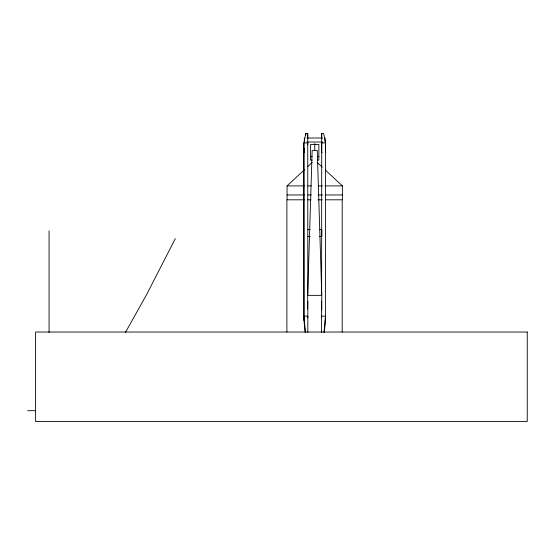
<?xml version="1.0" encoding="UTF-8"?>
<svg xmlns="http://www.w3.org/2000/svg" width="555" height="555" viewBox="0 0 555 555"><rect width="100%" height="100%" fill="white"/><g stroke="black" fill="none" stroke-linecap="round" stroke-linejoin="round"><path stroke-width="0.83" d="M305.805 135.011L305.805 133.491L307.741 133.491L307.748 144.758M307.831 317.814L307.831 316.135L303.953 316.135L303.876 142.926L305.805 133.491M307.741 138.819L307.741 133.491M322.171 152.701L321.692 152.701L321.699 133.491L323.634 133.491L325.563 142.926L325.563 152.701M321.602 332.41L321.616 301.143M321.623 294.483L321.623 292.818M321.623 291.153L321.699 142.087M314.72 150.544L314.803 143.53M307.664 309.052L307.664 295.364L312.153 150.544L317.273 150.544L321.775 295.364L321.775 309.912M324.002 332.41L325.48 316.135L321.609 316.135L321.609 317.814M324.3 332.209L325.48 320.339L325.563 142.926L321.692 142.926M304.445 148.615L303.876 152.701L303.953 320.339L305.139 332.209M175.318 238.622L146.603 294.629L125.451 332.403M287.06 199.807L287.06 185.904L304.66 169.49M307.803 166.562L312.201 162.462M35.534 410.665L27.75 410.714M306.936 138.015L322.497 138.015M306.936 142.024L322.497 142.024M307.748 142.926L303.876 142.926L303.876 152.701L304.362 152.701M310.571 156.656L312.125 156.656M317.314 156.656L318.868 156.656M312.125 160.118L310.571 160.118L310.571 144.487L318.868 144.487L318.868 160.118L317.314 160.118M287.06 185.904L304.348 185.904M307.803 185.904L311.258 185.904M318.175 185.904L322.497 185.904M325.091 185.904L342.379 185.904L342.379 199.807M287.06 194.965L304.348 194.965M307.803 194.965L311.258 194.965M318.175 194.965L322.497 194.965M325.091 194.965L342.379 194.965M304.466 199.807L286.886 199.807L286.886 332.063M307.713 199.807L311.091 199.807M318.001 199.807L322.337 199.807M326.035 199.807L342.206 199.807L342.206 332.063M307.782 229.513L310.266 229.534M319.34 229.534L321.824 229.513L321.817 236.541L319.34 236.541M307.789 236.527L310.266 236.541M307.664 295.364L321.775 295.364M304.438 320.339L303.953 320.339L303.953 316.135L305.43 332.41M324.994 320.339L325.48 320.339L325.48 316.135M317.231 162.462L322.261 167.145M325.403 170.08L342.379 185.904M307.741 142.087L307.817 294.483M307.824 301.143L307.831 332.41M325.091 138.015L325.091 142.024M321.699 133.491L321.699 138.819M304.348 138.015L304.348 142.024M49.069 230.852L49.069 332.514M527.25 332.029L35.603 332.029L35.603 421.509L527.25 421.509L527.25 332.029"/></g></svg>
